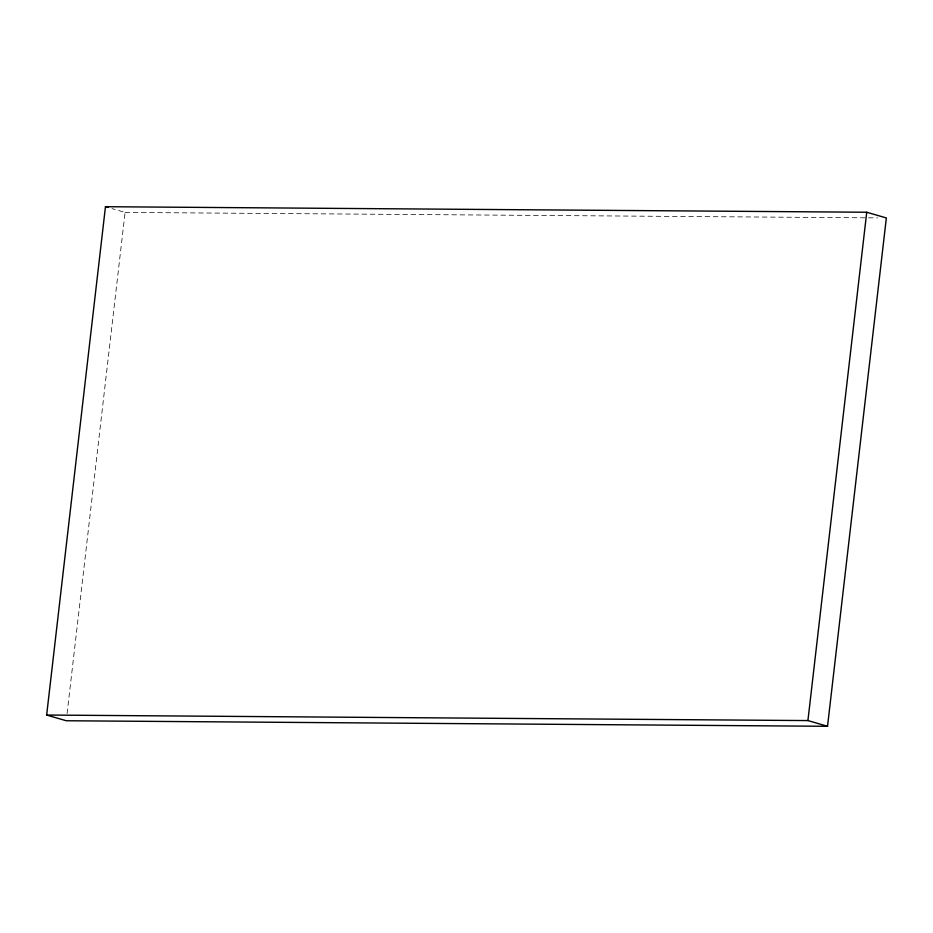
<?xml version="1.0" encoding="UTF-8"?>
<svg xmlns="http://www.w3.org/2000/svg" width="933" height="933" viewBox="0 0 933 933"><rect width="100%" height="100%" fill="white"/><g stroke="black" fill="none" stroke-linecap="round" stroke-linejoin="round"><path stroke-width="0.7" stroke-dasharray="4.67 3.5" d="M67.094 713.535L125.08 212.421L112.007 208.607M125.08 212.421L877.615 217.89"/><path stroke-width="1.4" d="M46.65 715.04L105.464 206.706L866.734 212.246L886.35 217.96L827.536 726.294L66.266 720.754L46.65 715.04L807.92 720.579L827.536 726.294M807.92 720.579L866.734 212.246M105.464 206.706L108.076 207.464"/></g></svg>
